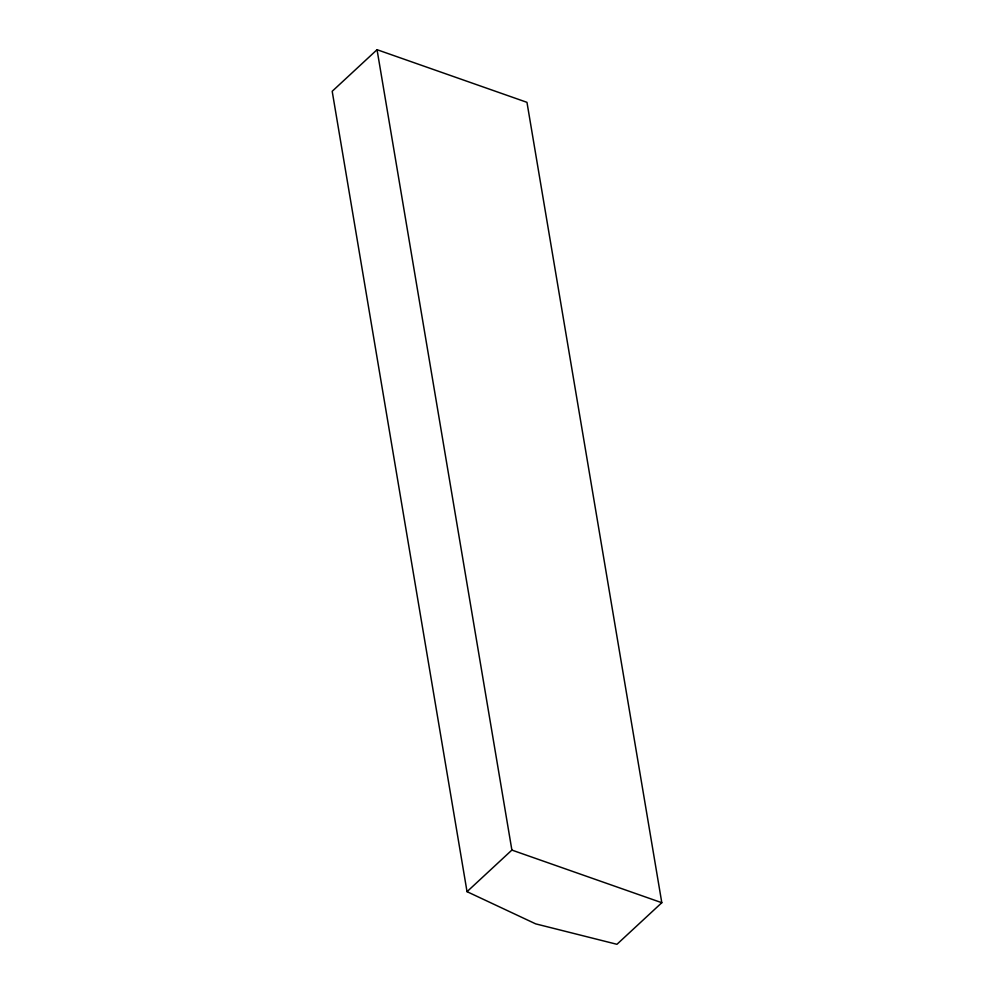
<?xml version="1.0" encoding="UTF-8"?>
<svg xmlns="http://www.w3.org/2000/svg" width="994" height="994" viewBox="0 0 994 994"><rect width="100%" height="100%" fill="white"/><g stroke="black" fill="none" stroke-linecap="round" stroke-linejoin="round"><path stroke-width="1.49" d="M377.049 49.7L332.195 91.286L467.031 891.668L535.667 923.861L616.951 944.3L661.805 902.714L526.969 102.332L377.049 49.7L511.885 850.081L467.031 891.668M511.885 850.081L661.805 902.714"/></g></svg>
